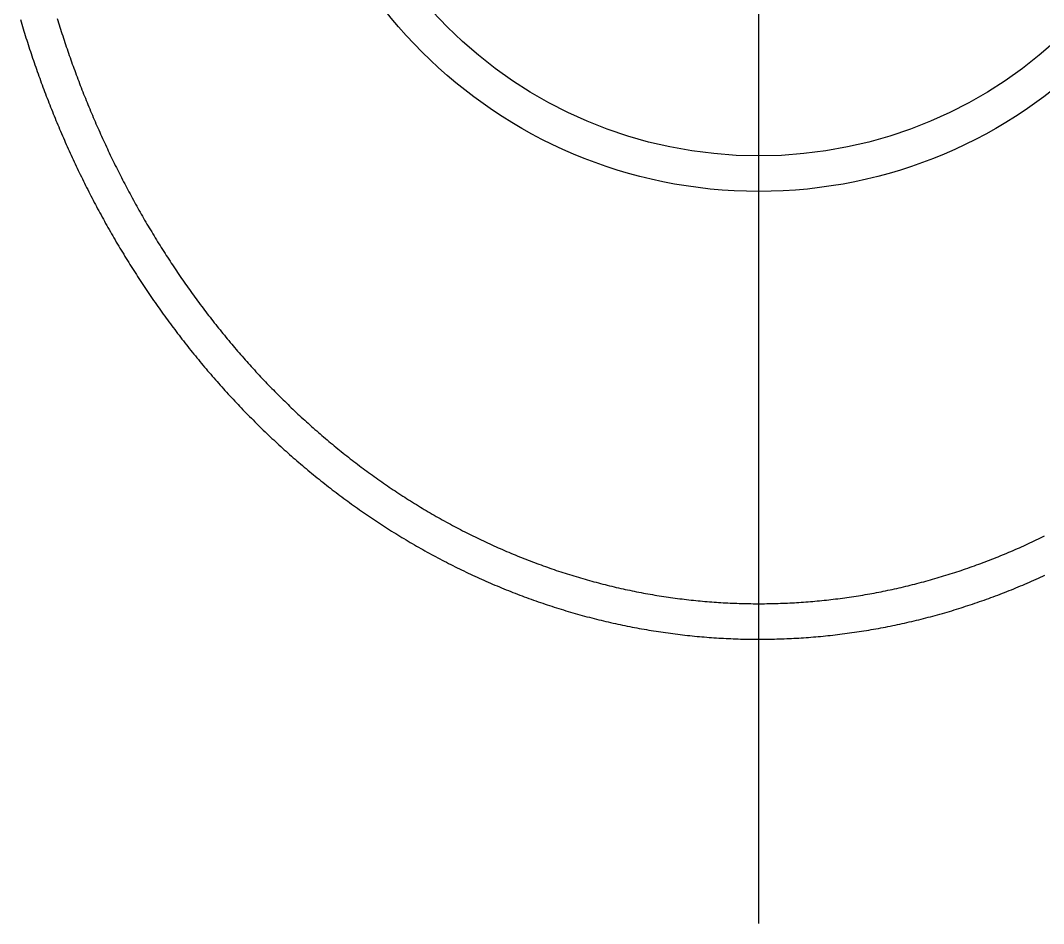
# Model space of a CAD drawing. Extents: x -26.4 to 13.3, y -38.4 to 44.9.
# Drawn here: x -10.89 to -3.7, y 26.95 to 33.3 of the extents above; entities that cross this region are included whole.
import ezdxf

# ---------------------------------------------------------------- set-up
doc = ezdxf.new("R2010")
doc.units = 0
doc.linetypes.add('CENTER', pattern=[50.8, 31.75, -6.35, 6.35, -6.35])
doc.layers.get('0').update_dxf_attribs({"linetype": 'CONTINUOUS'})
doc.layers.add('CENTER', color=1, linetype='CENTER')

msp = doc.modelspace()

# ---------------------------------------------------------------- linework, layer by layer
at = {"color": 7}
for points in [[(-10.893, 33.3039, 0), (-10.8883, 33.2879, 0), (-10.8835, 33.272, 0), (-10.8787, 33.256, 0), (-10.8738, 33.24, 0), (-10.869, 33.2241, 0), (-10.864, 33.2081, 0), (-10.8591, 33.1922, 0), (-10.8541, 33.1763, 0), (-10.849, 33.1604, 0), (-10.844, 33.1445, 0), (-10.8389, 33.1286, 0), (-10.8337, 33.1127, 0), (-10.8285, 33.0969, 0), (-10.8233, 33.081, 0), (-10.8181, 33.0652, 0), (-10.8128, 33.0494, 0), (-10.8074, 33.0335, 0), (-10.8021, 33.0177, 0), (-10.7967, 33.0019, 0), (-10.7912, 32.9861, 0), (-10.7858, 32.9704, 0), (-10.7803, 32.9546, 0), (-10.7747, 32.9389, 0), (-10.7691, 32.9231, 0), (-10.7635, 32.9074, 0), (-10.7578, 32.8917, 0), (-10.7521, 32.876, 0), (-10.7464, 32.8603, 0), (-10.7406, 32.8446, 0), (-10.7348, 32.829, 0), (-10.729, 32.8133, 0), (-10.7231, 32.7977, 0), (-10.7172, 32.7821, 0), (-10.7112, 32.7665, 0), (-10.7052, 32.7509, 0), (-10.6992, 32.7353, 0), (-10.6932, 32.7197, 0), (-10.687, 32.7041, 0), (-10.6809, 32.6886, 0), (-10.6747, 32.6731, 0), (-10.6685, 32.6575, 0), (-10.6623, 32.642, 0), (-10.656, 32.6265, 0), (-10.6497, 32.6111, 0), (-10.6433, 32.5956, 0), (-10.6369, 32.5801, 0), (-10.6305, 32.5647, 0), (-10.624, 32.5493, 0), (-10.6175, 32.5339, 0), (-10.6109, 32.5185, 0), (-10.6043, 32.5031, 0), (-10.5977, 32.4877, 0), (-10.591, 32.4723, 0), (-10.5843, 32.457, 0), (-10.5776, 32.4417, 0), (-10.5708, 32.4263, 0), (-10.564, 32.411, 0), (-10.5572, 32.3958, 0), (-10.5503, 32.3805, 0), (-10.5434, 32.3652, 0), (-10.5364, 32.35, 0), (-10.5294, 32.3348, 0), (-10.5224, 32.3196, 0), (-10.5153, 32.3044, 0), (-10.5082, 32.2892, 0), (-10.501, 32.274, 0), (-10.4938, 32.2589, 0), (-10.4866, 32.2437, 0), (-10.4793, 32.2286, 0), (-10.472, 32.2135, 0), (-10.4647, 32.1984, 0), (-10.4573, 32.1834, 0), (-10.4499, 32.1683, 0), (-10.4425, 32.1533, 0), (-10.435, 32.1383, 0), (-10.4275, 32.1233, 0), (-10.4199, 32.1083, 0), (-10.4123, 32.0933, 0), (-10.4047, 32.0784, 0), (-10.397, 32.0634, 0), (-10.3893, 32.0485, 0), (-10.3815, 32.0336, 0), (-10.3737, 32.0187, 0), (-10.3659, 32.0039, 0), (-10.3581, 31.989, 0), (-10.3502, 31.9742, 0), (-10.3422, 31.9594, 0), (-10.3343, 31.9446, 0), (-10.3262, 31.9299, 0), (-10.3182, 31.9151, 0), (-10.3101, 31.9004, 0), (-10.302, 31.8857, 0), (-10.2938, 31.871, 0), (-10.2856, 31.8563, 0), (-10.2774, 31.8417, 0), (-10.2691, 31.827, 0), (-10.2608, 31.8124, 0), (-10.2525, 31.7978, 0), (-10.2441, 31.7833, 0), (-10.2357, 31.7687, 0), (-10.2272, 31.7542, 0), (-10.2187, 31.7397, 0), (-10.2102, 31.7252, 0), (-10.2016, 31.7107, 0), (-10.193, 31.6963, 0), (-10.1844, 31.6819, 0), (-10.1757, 31.6674, 0), (-10.167, 31.6531, 0), (-10.1582, 31.6387, 0), (-10.1494, 31.6244, 0), (-10.1406, 31.61, 0), (-10.1318, 31.5957, 0), (-10.1229, 31.5815, 0), (-10.1139, 31.5672, 0), (-10.1049, 31.553, 0), (-10.0959, 31.5388, 0), (-10.0869, 31.5246, 0), (-10.0778, 31.5104, 0), (-10.0687, 31.4963, 0), (-10.0595, 31.4822, 0), (-10.0503, 31.4681, 0), (-10.0411, 31.454, 0), (-10.0318, 31.44, 0), (-10.0225, 31.4259, 0), (-10.0131, 31.4119, 0), (-10.0038, 31.398, 0), (-9.99433, 31.384, 0), (-9.98488, 31.3701, 0), (-9.97538, 31.3562, 0), (-9.96585, 31.3423, 0), (-9.95628, 31.3284, 0), (-9.94668, 31.3146, 0), (-9.93704, 31.3008, 0), (-9.92736, 31.287, 0), (-9.91765, 31.2733, 0), (-9.9079, 31.2595, 0), (-9.89811, 31.2458, 0), (-9.88829, 31.2322, 0), (-9.87843, 31.2185, 0), (-9.86853, 31.2049, 0), (-9.8586, 31.1913, 0), (-9.84863, 31.1777, 0), (-9.83862, 31.1642, 0), (-9.82858, 31.1507, 0), (-9.81851, 31.1372, 0), (-9.80839, 31.1237, 0), (-9.79824, 31.1103, 0), (-9.78806, 31.0968, 0), (-9.77784, 31.0835, 0), (-9.76758, 31.0701, 0), (-9.75728, 31.0568, 0), (-9.74695, 31.0435, 0), (-9.73659, 31.0302, 0), (-9.72619, 31.017, 0), (-9.71575, 31.0037, 0), (-9.70527, 30.9905, 0), (-9.69476, 30.9774, 0), (-9.68422, 30.9643, 0), (-9.67364, 30.9512, 0), (-9.66302, 30.9381, 0), (-9.65237, 30.925, 0), (-9.64168, 30.912, 0), (-9.63095, 30.899, 0), (-9.62019, 30.8861, 0), (-9.6094, 30.8731, 0), (-9.59857, 30.8602, 0), (-9.5877, 30.8474, 0), (-9.5768, 30.8345, 0), (-9.56586, 30.8217, 0), (-9.55489, 30.8089, 0), (-9.54388, 30.7962, 0), (-9.53283, 30.7835, 0), (-9.52175, 30.7708, 0), (-9.51064, 30.7581, 0), (-9.49949, 30.7455, 0), (-9.4883, 30.7329, 0), (-9.47708, 30.7203, 0), (-9.46583, 30.7078, 0), (-9.45453, 30.6953, 0), (-9.44321, 30.6828, 0), (-9.43185, 30.6704, 0), (-9.42045, 30.658, 0), (-9.40902, 30.6456, 0), (-9.39755, 30.6333, 0), (-9.38605, 30.621, 0), (-9.37451, 30.6087, 0), (-9.36293, 30.5964, 0), (-9.35133, 30.5842, 0), (-9.33968, 30.572, 0), (-9.32801, 30.5599, 0), (-9.31629, 30.5478, 0), (-9.30455, 30.5357, 0), (-9.29276, 30.5237, 0), (-9.28095, 30.5116, 0), (-9.2691, 30.4997, 0), (-9.25721, 30.4877, 0), (-9.24529, 30.4758, 0), (-9.23333, 30.4639, 0), (-9.22134, 30.4521, 0), (-9.20931, 30.4403, 0), (-9.19725, 30.4285, 0), (-9.18516, 30.4167, 0), (-9.17303, 30.405, 0), (-9.16087, 30.3934, 0), (-9.14867, 30.3817, 0), (-9.13644, 30.3701, 0), (-9.12417, 30.3585, 0), (-9.11187, 30.347, 0), (-9.09953, 30.3355, 0), (-9.08716, 30.3241, 0), (-9.07475, 30.3126, 0), (-9.06231, 30.3012, 0), (-9.04984, 30.2899, 0), (-9.03733, 30.2786, 0), (-9.02478, 30.2673, 0), (-9.0122, 30.256, 0), (-8.99958, 30.2448, 0), (-8.98694, 30.2336, 0), (-8.97425, 30.2225, 0), (-8.96153, 30.2114, 0), (-8.94878, 30.2003, 0), (-8.93599, 30.1893, 0), (-8.92317, 30.1783, 0), (-8.91031, 30.1674, 0), (-8.89742, 30.1564, 0), (-8.88449, 30.1456, 0), (-8.87153, 30.1347, 0), (-8.85854, 30.1239, 0), (-8.84551, 30.1131, 0), (-8.83245, 30.1024, 0), (-8.81935, 30.0917, 0), (-8.80622, 30.0811, 0), (-8.79306, 30.0704, 0), (-8.77986, 30.0599, 0), (-8.76662, 30.0493, 0), (-8.75336, 30.0388, 0), (-8.74006, 30.0284, 0), (-8.72672, 30.018, 0), (-8.71335, 30.0076, 0), (-8.69995, 29.9972, 0), (-8.68652, 29.9869, 0), (-8.67305, 29.9767, 0), (-8.65955, 29.9665, 0), (-8.64601, 29.9563, 0), (-8.63244, 29.9461, 0), (-8.61884, 29.936, 0), (-8.6052, 29.926, 0), (-8.59153, 29.916, 0), (-8.57783, 29.906, 0), (-8.5641, 29.8961, 0), (-8.55033, 29.8862, 0), (-8.53653, 29.8763, 0), (-8.52269, 29.8665, 0), (-8.50882, 29.8567, 0), (-8.49492, 29.847, 0), (-8.48099, 29.8373, 0), (-8.46702, 29.8277, 0), (-8.45302, 29.8181, 0), (-8.43899, 29.8085, 0), (-8.42492, 29.799, 0), (-8.41083, 29.7895, 0), (-8.3967, 29.7801, 0), (-8.38253, 29.7707, 0), (-8.36834, 29.7614, 0), (-8.35411, 29.7521, 0), (-8.33985, 29.7428, 0), (-8.32556, 29.7336, 0), (-8.31123, 29.7245, 0), (-8.29687, 29.7153, 0), (-8.28248, 29.7063, 0), (-8.26806, 29.6972, 0), (-8.25361, 29.6883, 0), (-8.23912, 29.6793, 0), (-8.2246, 29.6704, 0), (-8.21005, 29.6616, 0), (-8.19547, 29.6528, 0), (-8.18086, 29.644, 0), (-8.16621, 29.6353, 0), (-8.15153, 29.6266, 0), (-8.13682, 29.618, 0), (-8.12208, 29.6094, 0), (-8.10731, 29.6009, 0), (-8.0925, 29.5924, 0), (-8.07767, 29.584, 0), (-8.0628, 29.5756, 0), (-8.0479, 29.5672, 0), (-8.03297, 29.5589, 0), (-8.01801, 29.5507, 0), (-8.00302, 29.5425, 0), (-7.988, 29.5343, 0), (-7.97295, 29.5262, 0), (-7.95787, 29.5182, 0), (-7.94276, 29.5102, 0), (-7.92763, 29.5022, 0), (-7.91246, 29.4943, 0), (-7.89727, 29.4865, 0), (-7.88205, 29.4787, 0), (-7.8668, 29.4709, 0), (-7.85152, 29.4632, 0), (-7.83621, 29.4556, 0), (-7.82088, 29.448, 0), (-7.80552, 29.4404, 0), (-7.79013, 29.4329, 0), (-7.77472, 29.4255, 0), (-7.75928, 29.4181, 0), (-7.74381, 29.4107, 0), (-7.72832, 29.4034, 0), (-7.7128, 29.3962, 0), (-7.69725, 29.389, 0), (-7.68168, 29.3819, 0), (-7.66608, 29.3748, 0), (-7.65046, 29.3678, 0), (-7.63482, 29.3608, 0), (-7.61915, 29.3539, 0), (-7.60345, 29.347, 0), (-7.58773, 29.3402, 0), (-7.57199, 29.3334, 0), (-7.55622, 29.3267, 0), (-7.54043, 29.32, 0), (-7.52461, 29.3134, 0), (-7.50877, 29.3069, 0), (-7.49291, 29.3004, 0), (-7.47703, 29.2939, 0), (-7.46112, 29.2875, 0), (-7.44519, 29.2812, 0), (-7.42924, 29.2749, 0), (-7.41327, 29.2687, 0), (-7.39727, 29.2625, 0), (-7.38126, 29.2564, 0), (-7.36522, 29.2504, 0), (-7.34916, 29.2444, 0), (-7.33308, 29.2384, 0), (-7.31698, 29.2325, 0), (-7.30086, 29.2267, 0), (-7.28472, 29.2209, 0), (-7.26855, 29.2152, 0), (-7.25237, 29.2095, 0), (-7.23617, 29.2039, 0), (-7.21995, 29.1984, 0), (-7.20371, 29.1929, 0), (-7.18745, 29.1875, 0), (-7.17117, 29.1821, 0), (-7.15487, 29.1768, 0), (-7.13856, 29.1715, 0), (-7.12222, 29.1663, 0), (-7.10587, 29.1612, 0), (-7.0895, 29.1561, 0), (-7.07311, 29.151, 0), (-7.05671, 29.1461, 0), (-7.04029, 29.1412, 0), (-7.02385, 29.1363, 0), (-7.00739, 29.1315, 0), (-6.99092, 29.1268, 0), (-6.97443, 29.1221, 0), (-6.95793, 29.1175, 0), (-6.94141, 29.1129, 0), (-6.92487, 29.1084, 0), (-6.90832, 29.104, 0), (-6.89175, 29.0996, 0), (-6.87517, 29.0953, 0), (-6.85858, 29.091, 0), (-6.84197, 29.0868, 0), (-6.82534, 29.0827, 0), (-6.80871, 29.0786, 0), (-6.79206, 29.0746, 0), (-6.7754, 29.0707, 0), (-6.75872, 29.0668, 0), (-6.74203, 29.0629, 0), (-6.72533, 29.0592, 0), (-6.70862, 29.0554, 0), (-6.69189, 29.0518, 0), (-6.67515, 29.0482, 0), (-6.65841, 29.0447, 0), (-6.64165, 29.0412, 0), (-6.62487, 29.0378, 0), (-6.60809, 29.0344, 0), (-6.5913, 29.0312, 0), (-6.5745, 29.0279, 0), (-6.55768, 29.0248, 0), (-6.54086, 29.0217, 0), (-6.52402, 29.0186, 0), (-6.50718, 29.0156, 0), (-6.49033, 29.0127, 0), (-6.47346, 29.0099, 0), (-6.45659, 29.0071, 0), (-6.43971, 29.0043, 0), (-6.42282, 29.0016, 0), (-6.40592, 28.999, 0), (-6.38902, 28.9965, 0), (-6.37211, 28.994, 0), (-6.35518, 28.9915, 0), (-6.33825, 28.9892, 0), (-6.32132, 28.9869, 0), (-6.30437, 28.9846, 0), (-6.28742, 28.9824, 0), (-6.27047, 28.9803, 0), (-6.2535, 28.9783, 0), (-6.23653, 28.9763, 0), (-6.21956, 28.9743, 0), (-6.20258, 28.9724, 0), (-6.18559, 28.9706, 0), (-6.1686, 28.9689, 0), (-6.1516, 28.9672, 0), (-6.1346, 28.9656, 0), (-6.11759, 28.964, 0), (-6.10058, 28.9625, 0), (-6.08356, 28.9611, 0), (-6.06654, 28.9597, 0), (-6.04951, 28.9584, 0), (-6.03249, 28.9571, 0), (-6.01545, 28.9559, 0), (-5.99842, 28.9548, 0), (-5.98138, 28.9537, 0), (-5.96434, 28.9527, 0), (-5.9473, 28.9518, 0), (-5.93025, 28.9509, 0), (-5.9132, 28.9501, 0), (-5.89615, 28.9493, 0), (-5.8791, 28.9486, 0), (-5.86205, 28.948, 0), (-5.84499, 28.9474, 0), (-5.82794, 28.9469, 0), (-5.81088, 28.9465, 0), (-5.79382, 28.9461, 0), (-5.77676, 28.9458, 0), (-5.75971, 28.9456, 0), (-5.74265, 28.9454, 0), (-5.72559, 28.9453, 0), (-5.70853, 28.9452, 0), (-5.69147, 28.9452, 0), (-5.6744, 28.9453, 0), (-5.65734, 28.9454, 0), (-5.64028, 28.9456, 0), (-5.62322, 28.9458, 0), (-5.60616, 28.9461, 0), (-5.5891, 28.9465, 0), (-5.57204, 28.947, 0), (-5.55498, 28.9475, 0), (-5.53793, 28.948, 0), (-5.52087, 28.9487, 0), (-5.50382, 28.9494, 0), (-5.48677, 28.9501, 0), (-5.46972, 28.9509, 0), (-5.45267, 28.9518, 0), (-5.43563, 28.9527, 0), (-5.41859, 28.9537, 0), (-5.40155, 28.9548, 0), (-5.38452, 28.9559, 0), (-5.36749, 28.9571, 0), (-5.35046, 28.9584, 0), (-5.33343, 28.9597, 0), (-5.31641, 28.9611, 0), (-5.2994, 28.9625, 0), (-5.28239, 28.964, 0), (-5.26538, 28.9656, 0), (-5.24838, 28.9672, 0), (-5.23138, 28.9689, 0), (-5.21439, 28.9706, 0), (-5.19741, 28.9724, 0), (-5.18043, 28.9743, 0), (-5.16345, 28.9763, 0), (-5.14648, 28.9783, 0), (-5.12952, 28.9803, 0), (-5.11257, 28.9824, 0), (-5.09562, 28.9846, 0), (-5.07868, 28.9869, 0), (-5.06174, 28.9892, 0), (-5.04481, 28.9915, 0), (-5.0279, 28.994, 0), (-5.01098, 28.9964, 0), (-4.99408, 28.999, 0), (-4.97718, 29.0016, 0), (-4.9603, 29.0043, 0), (-4.94342, 29.007, 0), (-4.92655, 29.0098, 0), (-4.90969, 29.0127, 0), (-4.89283, 29.0156, 0), (-4.87599, 29.0186, 0), (-4.85916, 29.0216, 0), (-4.84233, 29.0247, 0), (-4.82552, 29.0279, 0), (-4.80872, 29.0311, 0), (-4.79192, 29.0344, 0), (-4.77514, 29.0378, 0), (-4.75837, 29.0412, 0), (-4.74161, 29.0446, 0), (-4.72486, 29.0482, 0), (-4.70812, 29.0518, 0), (-4.6914, 29.0554, 0), (-4.67468, 29.0591, 0), (-4.65798, 29.0629, 0), (-4.64129, 29.0667, 0), (-4.62461, 29.0706, 0), (-4.60795, 29.0746, 0), (-4.5913, 29.0786, 0), (-4.57466, 29.0827, 0), (-4.55804, 29.0868, 0), (-4.54143, 29.091, 0), (-4.52483, 29.0953, 0), (-4.50825, 29.0996, 0), (-4.49169, 29.104, 0), (-4.47514, 29.1084, 0), (-4.4586, 29.1129, 0), (-4.44208, 29.1175, 0), (-4.42558, 29.1221, 0), (-4.40909, 29.1268, 0), (-4.39262, 29.1315, 0), (-4.37616, 29.1363, 0), (-4.35972, 29.1412, 0), (-4.3433, 29.1461, 0), (-4.3269, 29.1511, 0), (-4.31051, 29.1561, 0), (-4.29414, 29.1612, 0), (-4.27779, 29.1663, 0), (-4.26145, 29.1715, 0), (-4.24514, 29.1768, 0), (-4.22884, 29.1821, 0), (-4.21256, 29.1875, 0), (-4.1963, 29.1929, 0), (-4.18005, 29.1984, 0), (-4.16383, 29.204, 0), (-4.14763, 29.2096, 0), (-4.13144, 29.2152, 0), (-4.11528, 29.2209, 0), (-4.09914, 29.2267, 0), (-4.08301, 29.2326, 0), (-4.06691, 29.2384, 0), (-4.05083, 29.2444, 0), (-4.03477, 29.2504, 0), (-4.01873, 29.2564, 0), (-4.00271, 29.2625, 0), (-3.98671, 29.2687, 0), (-3.97074, 29.2749, 0), (-3.95478, 29.2812, 0), (-3.93885, 29.2875, 0), (-3.92294, 29.2939, 0), (-3.90706, 29.3004, 0), (-3.8912, 29.3068, 0), (-3.87536, 29.3134, 0), (-3.85954, 29.32, 0), (-3.84375, 29.3267, 0), (-3.82798, 29.3334, 0), (-3.81223, 29.3401, 0), (-3.79651, 29.3469, 0), (-3.78082, 29.3538, 0), (-3.76514, 29.3607, 0), (-3.7495, 29.3677, 0), (-3.73388, 29.3747, 0), (-3.71828, 29.3818, 0), (-3.70271, 29.389, 0), (-3.68716, 29.3961, 0)], [(-10.6347, 33.313, 0), (-10.63, 33.2976, 0), (-10.6253, 33.2822, 0), (-10.6205, 33.2668, 0), (-10.6156, 33.2515, 0), (-10.6108, 33.2361, 0), (-10.6059, 33.2207, 0), (-10.6009, 33.2054, 0), (-10.596, 33.1901, 0), (-10.591, 33.1748, 0), (-10.5859, 33.1595, 0), (-10.5809, 33.1442, 0), (-10.5758, 33.1289, 0), (-10.5706, 33.1136, 0), (-10.5654, 33.0983, 0), (-10.5602, 33.0831, 0), (-10.555, 33.0679, 0), (-10.5497, 33.0526, 0), (-10.5444, 33.0374, 0), (-10.539, 33.0222, 0), (-10.5336, 33.007, 0), (-10.5282, 32.9919, 0), (-10.5227, 32.9767, 0), (-10.5172, 32.9615, 0), (-10.5117, 32.9464, 0), (-10.5061, 32.9313, 0), (-10.5005, 32.9161, 0), (-10.4949, 32.901, 0), (-10.4892, 32.886, 0), (-10.4835, 32.8709, 0), (-10.4778, 32.8558, 0), (-10.472, 32.8408, 0), (-10.4662, 32.8257, 0), (-10.4603, 32.8107, 0), (-10.4544, 32.7957, 0), (-10.4485, 32.7807, 0), (-10.4425, 32.7657, 0), (-10.4365, 32.7507, 0), (-10.4305, 32.7358, 0), (-10.4244, 32.7208, 0), (-10.4183, 32.7059, 0), (-10.4122, 32.691, 0), (-10.406, 32.6761, 0), (-10.3998, 32.6612, 0), (-10.3936, 32.6463, 0), (-10.3873, 32.6314, 0), (-10.381, 32.6166, 0), (-10.3746, 32.6017, 0), (-10.3682, 32.5869, 0), (-10.3618, 32.5721, 0), (-10.3553, 32.5573, 0), (-10.3488, 32.5425, 0), (-10.3423, 32.5278, 0), (-10.3357, 32.513, 0), (-10.3291, 32.4983, 0), (-10.3225, 32.4835, 0), (-10.3158, 32.4688, 0), (-10.3091, 32.4541, 0), (-10.3024, 32.4395, 0), (-10.2956, 32.4248, 0), (-10.2888, 32.4101, 0), (-10.2819, 32.3955, 0), (-10.275, 32.3809, 0), (-10.2681, 32.3663, 0), (-10.2611, 32.3517, 0), (-10.2541, 32.3371, 0), (-10.2471, 32.3226, 0), (-10.24, 32.3081, 0), (-10.2329, 32.2935, 0), (-10.2258, 32.279, 0), (-10.2186, 32.2645, 0), (-10.2114, 32.2501, 0), (-10.2041, 32.2356, 0), (-10.1968, 32.2212, 0), (-10.1895, 32.2068, 0), (-10.1822, 32.1924, 0), (-10.1748, 32.178, 0), (-10.1673, 32.1636, 0), (-10.1599, 32.1493, 0), (-10.1524, 32.1349, 0), (-10.1448, 32.1206, 0), (-10.1373, 32.1063, 0), (-10.1297, 32.0921, 0), (-10.122, 32.0778, 0), (-10.1143, 32.0636, 0), (-10.1066, 32.0493, 0), (-10.0989, 32.0351, 0), (-10.0911, 32.021, 0), (-10.0833, 32.0068, 0), (-10.0754, 31.9927, 0), (-10.0675, 31.9785, 0), (-10.0596, 31.9644, 0), (-10.0517, 31.9504, 0), (-10.0437, 31.9363, 0), (-10.0356, 31.9222, 0), (-10.0276, 31.9082, 0), (-10.0195, 31.8942, 0), (-10.0113, 31.8802, 0), (-10.0031, 31.8663, 0), (-9.99493, 31.8523, 0), (-9.98669, 31.8384, 0), (-9.97841, 31.8245, 0), (-9.97009, 31.8106, 0), (-9.96174, 31.7968, 0), (-9.95336, 31.7829, 0), (-9.94493, 31.7691, 0), (-9.93648, 31.7553, 0), (-9.92799, 31.7415, 0), (-9.91946, 31.7278, 0), (-9.9109, 31.714, 0), (-9.9023, 31.7003, 0), (-9.89367, 31.6866, 0), (-9.885, 31.673, 0), (-9.87629, 31.6593, 0), (-9.86755, 31.6457, 0), (-9.85878, 31.6321, 0), (-9.84997, 31.6186, 0), (-9.84113, 31.605, 0), (-9.83225, 31.5915, 0), (-9.82333, 31.578, 0), (-9.81438, 31.5645, 0), (-9.8054, 31.551, 0), (-9.79638, 31.5376, 0), (-9.78732, 31.5242, 0), (-9.77823, 31.5108, 0), (-9.76911, 31.4974, 0), (-9.75995, 31.4841, 0), (-9.75075, 31.4708, 0), (-9.74152, 31.4575, 0), (-9.73226, 31.4442, 0), (-9.72296, 31.431, 0), (-9.71363, 31.4178, 0), (-9.70426, 31.4046, 0), (-9.69486, 31.3914, 0), (-9.68542, 31.3783, 0), (-9.67595, 31.3652, 0), (-9.66645, 31.3521, 0), (-9.65691, 31.339, 0), (-9.64733, 31.326, 0), (-9.63772, 31.313, 0), (-9.62808, 31.3, 0), (-9.6184, 31.287, 0), (-9.60869, 31.2741, 0), (-9.59895, 31.2612, 0), (-9.58917, 31.2483, 0), (-9.57935, 31.2355, 0), (-9.56951, 31.2226, 0), (-9.55962, 31.2098, 0), (-9.54971, 31.1971, 0), (-9.53976, 31.1843, 0), (-9.52977, 31.1716, 0), (-9.51976, 31.1589, 0), (-9.5097, 31.1463, 0), (-9.49962, 31.1337, 0), (-9.4895, 31.1211, 0), (-9.47935, 31.1085, 0), (-9.46916, 31.0959, 0), (-9.45894, 31.0834, 0), (-9.44869, 31.0709, 0), (-9.4384, 31.0585, 0), (-9.42808, 31.046, 0), (-9.41772, 31.0336, 0), (-9.40733, 31.0213, 0), (-9.39691, 31.0089, 0), (-9.38646, 30.9966, 0), (-9.37597, 30.9843, 0), (-9.36544, 30.9721, 0), (-9.35489, 30.9599, 0), (-9.3443, 30.9477, 0), (-9.33368, 30.9355, 0), (-9.32302, 30.9234, 0), (-9.31233, 30.9113, 0), (-9.30161, 30.8992, 0), (-9.29086, 30.8871, 0), (-9.28007, 30.8751, 0), (-9.26924, 30.8631, 0), (-9.25839, 30.8512, 0), (-9.2475, 30.8393, 0), (-9.23658, 30.8274, 0), (-9.22563, 30.8155, 0), (-9.21464, 30.8037, 0), (-9.20362, 30.7919, 0), (-9.19257, 30.7801, 0), (-9.18148, 30.7684, 0), (-9.17036, 30.7567, 0), (-9.15921, 30.745, 0), (-9.14803, 30.7334, 0), (-9.13681, 30.7218, 0), (-9.12556, 30.7102, 0), (-9.11428, 30.6987, 0), (-9.10297, 30.6872, 0), (-9.09162, 30.6757, 0), (-9.08024, 30.6643, 0), (-9.06883, 30.6529, 0), (-9.05738, 30.6415, 0), (-9.0459, 30.6302, 0), (-9.03439, 30.6189, 0), (-9.02285, 30.6076, 0), (-9.01128, 30.5964, 0), (-8.99967, 30.5852, 0), (-8.98803, 30.574, 0), (-8.97636, 30.5629, 0), (-8.96466, 30.5518, 0), (-8.95292, 30.5407, 0), (-8.94115, 30.5297, 0), (-8.92935, 30.5187, 0), (-8.91752, 30.5077, 0), (-8.90565, 30.4968, 0), (-8.89376, 30.4859, 0), (-8.88182, 30.475, 0), (-8.86986, 30.4642, 0), (-8.85787, 30.4534, 0), (-8.84584, 30.4426, 0), (-8.83378, 30.4319, 0), (-8.82168, 30.4212, 0), (-8.80956, 30.4106, 0), (-8.7974, 30.4, 0), (-8.78521, 30.3894, 0), (-8.77299, 30.3789, 0), (-8.76073, 30.3684, 0), (-8.74845, 30.3579, 0), (-8.73613, 30.3474, 0), (-8.72378, 30.3371, 0), (-8.7114, 30.3267, 0), (-8.69898, 30.3164, 0), (-8.68654, 30.3061, 0), (-8.67406, 30.2958, 0), (-8.66155, 30.2856, 0), (-8.64901, 30.2754, 0), (-8.63644, 30.2653, 0), (-8.62383, 30.2552, 0), (-8.6112, 30.2451, 0), (-8.59853, 30.2351, 0), (-8.58583, 30.2251, 0), (-8.5731, 30.2152, 0), (-8.56034, 30.2053, 0), (-8.54755, 30.1954, 0), (-8.53472, 30.1856, 0), (-8.52187, 30.1758, 0), (-8.50898, 30.166, 0), (-8.49606, 30.1563, 0), (-8.48311, 30.1466, 0), (-8.47013, 30.137, 0), (-8.45712, 30.1274, 0), (-8.44408, 30.1179, 0), (-8.43101, 30.1083, 0), (-8.41791, 30.0989, 0), (-8.40477, 30.0894, 0), (-8.39161, 30.08, 0), (-8.37841, 30.0707, 0), (-8.36519, 30.0614, 0), (-8.35193, 30.0521, 0), (-8.33864, 30.0428, 0), (-8.32533, 30.0337, 0), (-8.31198, 30.0245, 0), (-8.2986, 30.0154, 0), (-8.28519, 30.0063, 0), (-8.27175, 29.9973, 0), (-8.25829, 29.9883, 0), (-8.24479, 29.9794, 0), (-8.23126, 29.9705, 0), (-8.2177, 29.9616, 0), (-8.20411, 29.9528, 0), (-8.19049, 29.944, 0), (-8.17684, 29.9353, 0), (-8.16316, 29.9266, 0), (-8.14945, 29.9179, 0), (-8.13571, 29.9093, 0), (-8.12195, 29.9008, 0), (-8.10815, 29.8923, 0), (-8.09432, 29.8838, 0), (-8.08046, 29.8754, 0), (-8.06658, 29.867, 0), (-8.05266, 29.8586, 0), (-8.03872, 29.8503, 0), (-8.02474, 29.8421, 0), (-8.01074, 29.8339, 0), (-7.9967, 29.8257, 0), (-7.98264, 29.8176, 0), (-7.96855, 29.8095, 0), (-7.95443, 29.8015, 0), (-7.94028, 29.7935, 0), (-7.9261, 29.7855, 0), (-7.91189, 29.7776, 0), (-7.89766, 29.7698, 0), (-7.88339, 29.762, 0), (-7.8691, 29.7542, 0), (-7.85479, 29.7465, 0), (-7.84044, 29.7389, 0), (-7.82607, 29.7313, 0), (-7.81168, 29.7237, 0), (-7.79725, 29.7162, 0), (-7.7828, 29.7087, 0), (-7.76833, 29.7013, 0), (-7.75383, 29.6939, 0), (-7.7393, 29.6866, 0), (-7.72475, 29.6793, 0), (-7.71017, 29.6721, 0), (-7.69557, 29.6649, 0), (-7.68094, 29.6578, 0), (-7.66629, 29.6507, 0), (-7.65161, 29.6437, 0), (-7.63691, 29.6367, 0), (-7.62219, 29.6298, 0), (-7.60744, 29.6229, 0), (-7.59267, 29.6161, 0), (-7.57787, 29.6093, 0), (-7.56305, 29.6026, 0), (-7.54821, 29.5959, 0), (-7.53335, 29.5892, 0), (-7.51846, 29.5827, 0), (-7.50355, 29.5761, 0), (-7.48862, 29.5697, 0), (-7.47367, 29.5632, 0), (-7.45869, 29.5569, 0), (-7.4437, 29.5505, 0), (-7.42868, 29.5443, 0), (-7.41364, 29.5381, 0), (-7.39858, 29.5319, 0), (-7.3835, 29.5258, 0), (-7.36839, 29.5197, 0), (-7.35327, 29.5137, 0), (-7.33813, 29.5077, 0), (-7.32296, 29.5018, 0), (-7.30778, 29.496, 0), (-7.29258, 29.4902, 0), (-7.27736, 29.4844, 0), (-7.26212, 29.4787, 0), (-7.24685, 29.4731, 0), (-7.23158, 29.4675, 0), (-7.21628, 29.462, 0), (-7.20096, 29.4565, 0), (-7.18563, 29.4511, 0), (-7.17027, 29.4457, 0), (-7.1549, 29.4404, 0), (-7.13951, 29.4351, 0), (-7.12411, 29.4299, 0), (-7.10868, 29.4247, 0), (-7.09324, 29.4196, 0), (-7.07778, 29.4146, 0), (-7.06231, 29.4096, 0), (-7.04682, 29.4047, 0), (-7.03131, 29.3998, 0), (-7.01579, 29.3949, 0), (-7.00025, 29.3902, 0), (-6.98469, 29.3855, 0), (-6.96912, 29.3808, 0), (-6.95354, 29.3762, 0), (-6.93794, 29.3717, 0), (-6.92232, 29.3672, 0), (-6.90669, 29.3627, 0), (-6.89104, 29.3584, 0), (-6.87538, 29.354, 0), (-6.85971, 29.3498, 0), (-6.84402, 29.3456, 0), (-6.82832, 29.3414, 0), (-6.81261, 29.3373, 0), (-6.79688, 29.3333, 0), (-6.78114, 29.3293, 0), (-6.76539, 29.3254, 0), (-6.74962, 29.3215, 0), (-6.73385, 29.3177, 0), (-6.71806, 29.314, 0), (-6.70226, 29.3103, 0), (-6.68645, 29.3067, 0), (-6.67063, 29.3031, 0), (-6.65479, 29.2996, 0), (-6.63895, 29.2961, 0), (-6.6231, 29.2927, 0), (-6.60723, 29.2894, 0), (-6.59136, 29.2861, 0), (-6.57547, 29.2829, 0), (-6.55957, 29.2797, 0), (-6.54367, 29.2766, 0), (-6.52775, 29.2735, 0), (-6.51183, 29.2705, 0), (-6.4959, 29.2676, 0), (-6.47996, 29.2647, 0), (-6.46401, 29.2619, 0), (-6.44805, 29.2591, 0), (-6.43208, 29.2564, 0), (-6.4161, 29.2537, 0), (-6.40012, 29.2512, 0), (-6.38413, 29.2486, 0), (-6.36813, 29.2461, 0), (-6.35212, 29.2437, 0), (-6.33611, 29.2414, 0), (-6.32009, 29.2391, 0), (-6.30406, 29.2368, 0), (-6.28803, 29.2346, 0), (-6.27199, 29.2325, 0), (-6.25594, 29.2304, 0), (-6.23989, 29.2284, 0), (-6.22383, 29.2265, 0), (-6.20777, 29.2246, 0), (-6.1917, 29.2228, 0), (-6.17563, 29.221, 0), (-6.15955, 29.2193, 0), (-6.14346, 29.2176, 0), (-6.12737, 29.216, 0), (-6.11128, 29.2145, 0), (-6.09518, 29.213, 0), (-6.07908, 29.2116, 0), (-6.06298, 29.2102, 0), (-6.04687, 29.2089, 0), (-6.03076, 29.2077, 0), (-6.01464, 29.2065, 0), (-5.99852, 29.2053, 0), (-5.9824, 29.2043, 0), (-5.96627, 29.2033, 0), (-5.95015, 29.2023, 0), (-5.93402, 29.2014, 0), (-5.91789, 29.2006, 0), (-5.90175, 29.1998, 0), (-5.88562, 29.1991, 0), (-5.86948, 29.1985, 0), (-5.85334, 29.1979, 0), (-5.8372, 29.1973, 0), (-5.82106, 29.1969, 0), (-5.80492, 29.1964, 0), (-5.78878, 29.1961, 0), (-5.77264, 29.1958, 0), (-5.7565, 29.1955, 0), (-5.74036, 29.1954, 0), (-5.72421, 29.1953, 0), (-5.70807, 29.1952, 0), (-5.69192, 29.1952, 0), (-5.67578, 29.1953, 0), (-5.65963, 29.1954, 0), (-5.64349, 29.1956, 0), (-5.62734, 29.1958, 0), (-5.6112, 29.1961, 0), (-5.59506, 29.1965, 0), (-5.57891, 29.1969, 0), (-5.56277, 29.1973, 0), (-5.54663, 29.1979, 0), (-5.53049, 29.1985, 0), (-5.51435, 29.1991, 0), (-5.49822, 29.1998, 0), (-5.48209, 29.2006, 0), (-5.46595, 29.2014, 0), (-5.44982, 29.2023, 0), (-5.4337, 29.2033, 0), (-5.41757, 29.2043, 0), (-5.40145, 29.2054, 0), (-5.38533, 29.2065, 0), (-5.36922, 29.2077, 0), (-5.35311, 29.2089, 0), (-5.337, 29.2102, 0), (-5.32089, 29.2116, 0), (-5.30479, 29.213, 0), (-5.2887, 29.2145, 0), (-5.27261, 29.216, 0), (-5.25652, 29.2176, 0), (-5.24044, 29.2193, 0), (-5.22436, 29.221, 0), (-5.20829, 29.2228, 0), (-5.19222, 29.2246, 0), (-5.17616, 29.2265, 0), (-5.1601, 29.2284, 0), (-5.14405, 29.2304, 0), (-5.128, 29.2325, 0), (-5.11197, 29.2346, 0), (-5.09593, 29.2368, 0), (-5.07991, 29.239, 0), (-5.06389, 29.2413, 0), (-5.04788, 29.2437, 0), (-5.03187, 29.2461, 0), (-5.01588, 29.2486, 0), (-4.99989, 29.2511, 0), (-4.98391, 29.2537, 0), (-4.96793, 29.2564, 0), (-4.95197, 29.2591, 0), (-4.93601, 29.2618, 0), (-4.92006, 29.2647, 0), (-4.90412, 29.2675, 0), (-4.88818, 29.2705, 0), (-4.87226, 29.2735, 0), (-4.85635, 29.2765, 0), (-4.84044, 29.2797, 0), (-4.82455, 29.2828, 0), (-4.80866, 29.2861, 0), (-4.79279, 29.2893, 0), (-4.77692, 29.2927, 0), (-4.76107, 29.2961, 0), (-4.74522, 29.2996, 0), (-4.72939, 29.3031, 0), (-4.71356, 29.3067, 0), (-4.69775, 29.3103, 0), (-4.68195, 29.314, 0), (-4.66616, 29.3177, 0), (-4.65038, 29.3215, 0), (-4.63462, 29.3254, 0), (-4.61886, 29.3293, 0), (-4.60312, 29.3333, 0), (-4.5874, 29.3373, 0), (-4.57168, 29.3414, 0), (-4.55598, 29.3456, 0), (-4.5403, 29.3498, 0), (-4.52462, 29.3541, 0), (-4.50896, 29.3584, 0), (-4.49332, 29.3628, 0), (-4.47769, 29.3672, 0), (-4.46207, 29.3717, 0), (-4.44647, 29.3762, 0), (-4.43089, 29.3808, 0), (-4.41531, 29.3855, 0), (-4.39976, 29.3902, 0), (-4.38422, 29.395, 0), (-4.3687, 29.3998, 0), (-4.35319, 29.4047, 0), (-4.3377, 29.4096, 0), (-4.32222, 29.4146, 0), (-4.30676, 29.4197, 0), (-4.29132, 29.4248, 0), (-4.2759, 29.4299, 0), (-4.26049, 29.4351, 0), (-4.2451, 29.4404, 0), (-4.22973, 29.4457, 0), (-4.21437, 29.4511, 0), (-4.19903, 29.4565, 0), (-4.18372, 29.462, 0), (-4.16842, 29.4675, 0), (-4.15314, 29.4731, 0), (-4.13787, 29.4787, 0), (-4.12263, 29.4844, 0), (-4.10741, 29.4902, 0), (-4.0922, 29.496, 0), (-4.07702, 29.5018, 0), (-4.06185, 29.5077, 0), (-4.04671, 29.5137, 0), (-4.03159, 29.5197, 0), (-4.01648, 29.5257, 0), (-4.0014, 29.5319, 0), (-3.98634, 29.538, 0), (-3.9713, 29.5442, 0), (-3.95628, 29.5505, 0), (-3.94128, 29.5568, 0), (-3.9263, 29.5632, 0), (-3.91135, 29.5696, 0), (-3.89642, 29.5761, 0), (-3.88151, 29.5826, 0), (-3.86662, 29.5892, 0), (-3.85175, 29.5958, 0), (-3.83691, 29.6025, 0), (-3.82209, 29.6092, 0), (-3.8073, 29.616, 0), (-3.79253, 29.6229, 0), (-3.77778, 29.6297, 0), (-3.76305, 29.6367, 0), (-3.74836, 29.6436, 0), (-3.73368, 29.6507, 0), (-3.71903, 29.6578, 0), (-3.7044, 29.6649, 0), (-3.6898, 29.6721, 0)]]:
    msp.add_polyline3d(points, dxfattribs=at)
at = {"color": 7, "linetype": 'CONTINUOUS'}
for radius in [3.35, 3.1]:
    msp.add_circle((-5.7, 35.445185), radius, dxfattribs=at)
at = {"layer": 'CENTER', "color": 1, "linetype": 'CENTER'}
msp.add_line((-5.7, 26.945184), (-5.7, 43.945185), dxfattribs=at)

doc.saveas('drawing.dxf')
